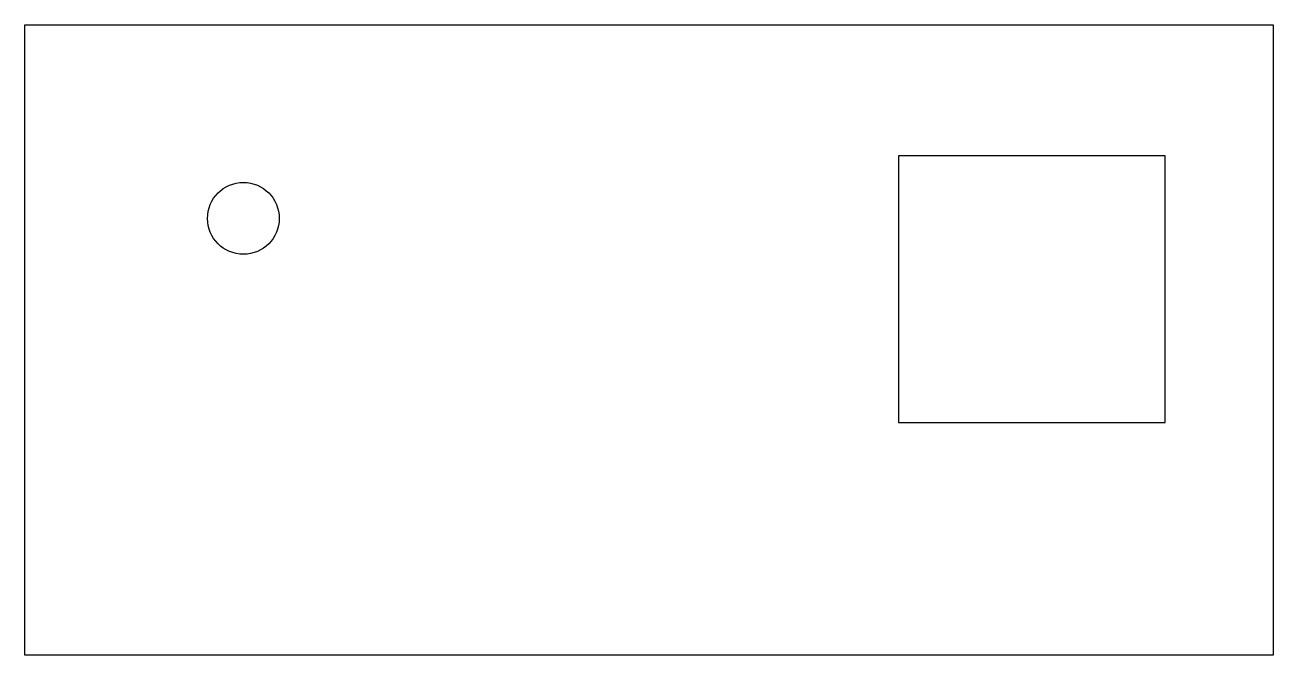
# Model space of a CAD drawing. Header units: centimetres. Extents: x 0 to 20, y 0 to 10.1.
import ezdxf

# ---------------------------------------------------------------- set-up
doc = ezdxf.new("R2010")
doc.units = ezdxf.units.CM
doc.layers.get('0').update_dxf_attribs({"linetype": 'CONTINUOUS'})

msp = doc.modelspace()

# ---------------------------------------------------------------- linework, layer by layer
for points in [[(20, 0), (0, 0), (0, 10.1), (20, 10.1)], [(18.27, 3.73), (18.27, 8), (14, 8), (14, 3.73)]]:
    msp.add_lwpolyline(points, close=True)
msp.add_circle((3.5, 7), 0.575)

doc.saveas('drawing.dxf')
